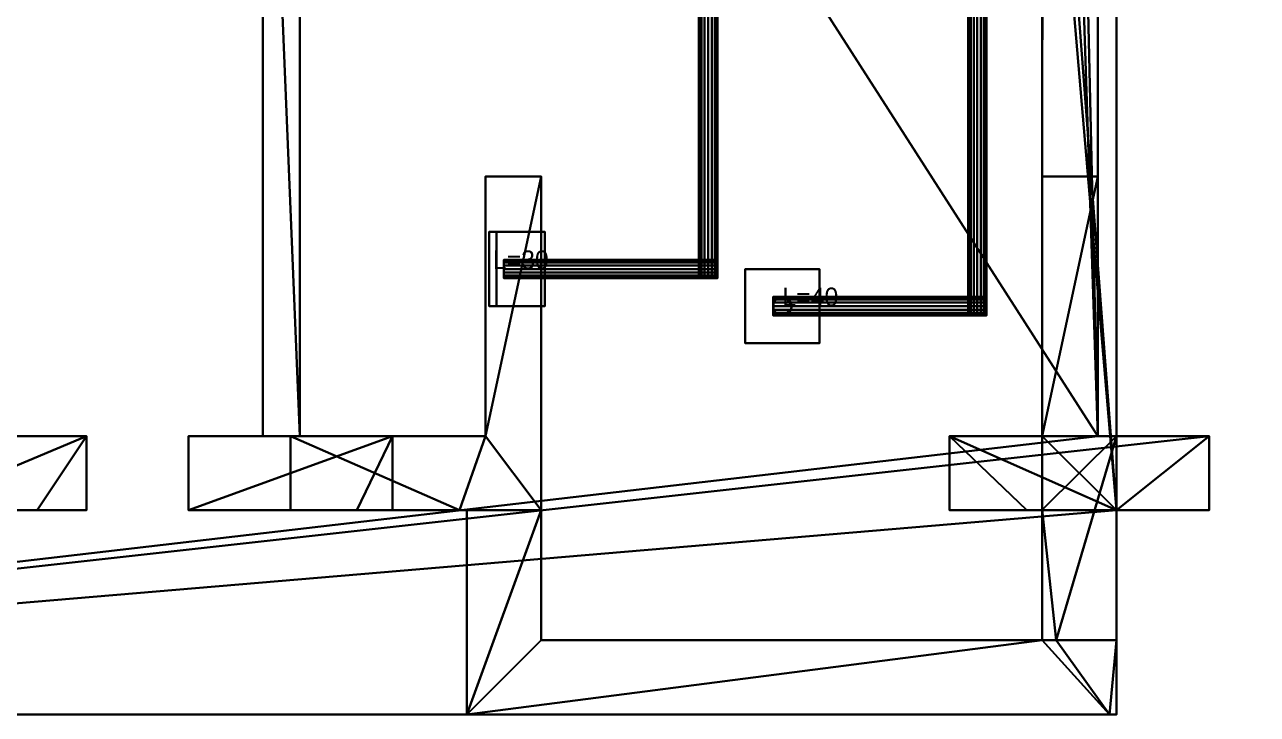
# Model space of a CAD drawing. Header units: millimetres. Extents: x -200 to 21055, y -200 to 16900.
# Drawn here: x 6918 to 13559, y -200 to 3517 of the extents above; entities that cross this region are included whole.
import ezdxf

# ---------------------------------------------------------------- set-up
doc = ezdxf.new("R2010")
doc.units = ezdxf.units.MM
doc.layers.add('АР_3D_перекрытие', color=9, linetype='Continuous')
doc.layers.add('АР_3D_стены', color=8, linetype='Continuous')
doc.layers.add('ОВ_3D_П1_вытяжка', color=30, linetype='Continuous', true_color=0xc2410c)
doc.layers.add('ОВ_3D_П1_приток', color=5, linetype='Continuous', true_color=0x2563eb)

msp = doc.modelspace()

# ---------------------------------------------------------------- texts
at = {"layer": 'ОВ_3D_П1_вытяжка'}
msp.add_text('L=40', height=100, dxfattribs=at).set_placement((11000, 2000, 3215))
at = {"layer": 'ОВ_3D_П1_приток'}
msp.add_text('L=30', height=100, dxfattribs=at).set_placement((9440, 2200, 3180))

# ---------------------------------------------------------------- meshes
at = {"layer": 'АР_3D_перекрытие'}
mesh = msp.add_polyface(dxfattribs=at)
corners = [(9460, 7960, 3650), (9690, 11030, 3650), (12380, 11030, 3650), (12380, 11030, 4050), (9690, 11030, 4050), (9460, 7960, 4050), (9400.2, 6449.6, 3650), (9400.2, 7960, 3650), (9400.2, 7960, 4050), (9400.2, 6449.6, 4050), (150, 7960, 3650), (200.2, 7960, 3650), (200.2, 6449.6, 3650), (200.2, 6449.6, 4050), (200.2, 7960, 4050), (150, 7960, 4050), (1750.2, 13999.6, 3650), (1750.2, 13640, 3650), (150, 13640, 3650), (150, 13640, 4050), (1750.2, 13640, 4050), (1750.2, 13999.6, 4050), (-199.8, 16899.6, 3650), (1000.2, 16899.6, 3650), (1000.2, 13999.6, 3650), (1000.2, 13999.6, 4050), (1000.2, 16899.6, 4050), (-199.8, 16899.6, 4050), (12800.2, 899.6, 3650), (12800.2, -200.4, 3650), (-199.8, -200.4, 3650), (-199.8, -200.4, 4050), (12800.2, -200.4, 4050), (12800.2, 899.6, 4050), (13300.2, 1299.6, 3650), (13300.2, 899.6, 3650), (13300.2, 899.6, 4050), (13300.2, 1299.6, 4050), (19300.2, 899.6, 3650), (19300.2, 1299.6, 3650), (19800.2, 1299.6, 3650), (19800.2, 1299.6, 4050), (19300.2, 1299.6, 4050), (19300.2, 899.6, 4050), (19000.2, 15599.6, 3650), (19000.2, 15699.6, 3650), (20200.2, 15699.6, 3650), (20200.2, 15699.6, 4050), (19000.2, 15699.6, 4050), (19000.2, 15599.6, 4050), (9800.2, 15699.6, 3650), (12800.2, 15699.6, 3650), (12800.2, 15599.6, 3650), (12800.2, 15599.6, 4050), (12800.2, 15699.6, 4050), (9800.2, 15699.6, 4050), (8500.2, 16899.6, 3650), (9800.2, 16899.6, 3650), (9800.2, 16899.6, 4050), (8500.2, 16899.6, 4050), (7750.2, 13640, 3650), (7750.2, 13999.6, 3650), (8500.2, 13999.6, 3650), (8500.2, 13999.6, 4050), (7750.2, 13999.6, 4050), (7750.2, 13640, 4050), (9460, 13640, 3650), (9460, 13640, 4050), (20200.2, 899.6, 3650), (20200.2, 899.6, 4050), (9690, 15330, 3650), (9690, 15330, 4050), (12700.2, 1299.6, 3650), (12700.2, 1299.6, 4050), (19800.2, 8749.6, 3650), (19800.2, 8749.6, 4050), (12700.2, 8749.6, 3650), (12700.2, 8749.6, 4050), (12380, 15330, 3650), (12380, 15330, 4050)]
mesh.append_faces([[corners[k] for k in face] for face in [(0, 1, 2), (3, 4, 5), (6, 7, 0), (5, 8, 9), (10, 11, 12), (13, 14, 15), (16, 17, 18), (19, 20, 21), (22, 23, 24), (25, 26, 27), (28, 29, 30), (31, 32, 33), (34, 35, 28), (33, 36, 37), (38, 39, 40), (41, 42, 43), (44, 45, 46), (47, 48, 49), (50, 51, 52), (53, 54, 55), (56, 57, 50), (55, 58, 59), (60, 61, 62), (63, 64, 65), (1, 0, 66), (67, 5, 4), (6, 0, 2), (3, 5, 9), (24, 16, 18), (19, 21, 25), (34, 28, 30), (31, 33, 37), (68, 38, 40), (41, 43, 69), (62, 56, 50), (55, 59, 63), (66, 60, 62), (63, 65, 67), (70, 1, 66), (67, 4, 71), (22, 24, 18), (19, 25, 27), (72, 34, 30), (31, 37, 73), (68, 40, 74), (75, 41, 69), (70, 66, 62), (63, 67, 71), (22, 18, 10), (15, 19, 27), (46, 68, 74), (75, 69, 47), (70, 62, 50), (55, 63, 71), (22, 10, 12), (13, 15, 27), (46, 74, 76), (77, 75, 47), (70, 50, 52), (53, 55, 71), (30, 22, 12), (13, 27, 31), (44, 46, 76), (77, 47, 49), (70, 52, 44), (49, 53, 71), (30, 12, 6), (9, 13, 31), (78, 70, 44), (49, 71, 79), (72, 30, 6), (9, 31, 73), (78, 44, 76), (77, 49, 79), (72, 6, 2), (3, 9, 73), (78, 76, 72), (73, 77, 79), (72, 2, 78), (79, 3, 73), (23, 24, 25, 26), (24, 16, 21, 25), (16, 17, 20, 21), (17, 18, 19, 20), (18, 10, 15, 19), (10, 11, 14, 15), (11, 12, 13, 14), (12, 6, 9, 13), (6, 7, 8, 9), (7, 0, 5, 8), (0, 66, 67, 5), (66, 60, 65, 67), (60, 61, 64, 65), (61, 62, 63, 64), (62, 56, 59, 63), (56, 57, 58, 59), (57, 50, 55, 58), (50, 51, 54, 55), (51, 52, 53, 54), (52, 44, 49, 53), (44, 45, 48, 49), (45, 46, 47, 48), (46, 68, 69, 47), (68, 38, 43, 69), (38, 39, 42, 43), (39, 40, 41, 42), (40, 74, 75, 41), (74, 76, 77, 75), (76, 72, 73, 77), (72, 34, 37, 73), (34, 35, 36, 37), (35, 28, 33, 36), (28, 29, 32, 33), (29, 30, 31, 32), (30, 22, 27, 31), (22, 23, 26, 27), (2, 78, 79, 3), (78, 70, 71, 79), (70, 1, 4, 71), (1, 2, 3, 4)]])
at = {"layer": 'АР_3D_стены'}
mesh = msp.add_polyface(dxfattribs=at)
corners = [(12400.2, 1299.6, 3650), (12400.2, 5569.6, 3650), (12402.2, 5569.6, 3650), (12402.2, 5569.6, 7550), (12400.2, 5569.6, 7550), (12400.2, 1299.6, 7550), (12317.7, 899.6, 3650), (11900.2, 899.6, 3650), (11900.2, 1299.6, 3650), (11900.2, 1299.6, 7550), (11900.2, 899.6, 7550), (12317.7, 899.6, 7550), (12400.2, 7149.6, 3650), (12700.2, 7149.6, 3650), (12700.2, 6449.6, 3650), (12700.2, 6449.6, 7550), (12700.2, 7149.6, 7550), (12400.2, 7149.6, 7550), (9902.2, 6149.6, 3650), (9902.2, 6449.6, 3650), (12400.2, 6449.6, 3650), (12400.2, 6449.6, 7550), (9902.2, 6449.6, 7550), (9902.2, 6149.6, 7550), (12800.2, 899.6, 3650), (12800.2, 899.6, 7550), (12400.2, 6531.9, 3650), (12400.2, 6531.9, 7550), (12317.7, 6149.6, 3650), (12317.7, 6149.6, 7550), (12800.2, 6449.6, 3650), (12800.2, 6449.6, 7550), (12400.2, 6149.6, 3650), (12400.2, 6149.6, 7550), (12402.2, 6149.1, 3650), (12402.2, 6149.1, 7550), (12800.2, 1299.6, 3650), (12800.2, 1299.6, 7550)]
mesh.append_faces([[corners[k] for k in face] for face in [(0, 1, 2), (3, 4, 5), (6, 7, 8), (9, 10, 11), (12, 13, 14), (15, 16, 17), (18, 19, 20), (21, 22, 23), (24, 6, 8), (9, 11, 25), (26, 12, 14), (15, 17, 27), (28, 18, 20), (21, 23, 29), (20, 26, 14), (15, 27, 21), (28, 20, 14), (15, 21, 29), (28, 14, 30), (31, 15, 29), (32, 28, 30), (31, 29, 33), (24, 8, 0), (5, 9, 25), (34, 32, 30), (31, 33, 35), (24, 0, 2), (3, 5, 25), (34, 30, 24), (25, 31, 35), (24, 2, 34), (35, 3, 25), (1, 2, 3, 4), (2, 34, 35, 3), (34, 32, 33, 35), (32, 32, 33, 33), (32, 28, 29, 33), (28, 18, 23, 29), (18, 19, 22, 23), (19, 20, 21, 22), (20, 26, 27, 21), (26, 12, 17, 27), (12, 13, 16, 17), (13, 14, 15, 16), (14, 30, 31, 15), (30, 36, 37, 31), (36, 36, 37, 37), (36, 24, 25, 37), (24, 6, 11, 25), (6, 7, 10, 11), (7, 8, 9, 10), (8, 36, 37, 9), (36, 0, 5, 37), (0, 1, 4, 5)]])
mesh = msp.add_polyface(dxfattribs=at)
corners = [(5150.2, -200.4), (5150.2, 199.6), (5900.2, 199.6), (5900.2, 199.6, 3650), (5150.2, 199.6, 3650), (5150.2, -200.4, 3650), (6300.2, 199.6), (6300.2, -200.4), (5541.2, -200.4), (5541.2, -200.4, 3650), (6300.2, -200.4, 3650), (6300.2, 199.6, 3650), (6300.2, 899.6), (6003.4, 199.6), (6003.4, 199.6, 3650), (6300.2, 899.6, 3650), (7250.2, 1299.6), (7250.2, 899.6), (6985.3, 899.6), (6985.3, 899.6, 3650), (7250.2, 899.6, 3650), (7250.2, 1299.6, 3650), (6062.4, 6149.6), (6200.2, 6149.6), (6200.2, 1299.6), (6200.2, 1299.6, 3650), (6200.2, 6149.6, 3650), (6062.4, 6149.6, 3650), (7050.2, 6449.6), (7050.2, 6149.6), (6985.3, 6149.6), (6985.3, 6149.6, 3650), (7050.2, 6149.6, 3650), (7050.2, 6449.6, 3650), (5100.2, 6149.6), (5100.2, 6449.6), (5100.2, 6449.6, 3650), (5100.2, 6149.6, 3650), (6880.2, 6149.6), (6880.2, 6149.6, 3650), (5900.2, 6149.6), (5900.2, 6149.6, 3650), (6300.2, 1299.6), (6300.2, 1299.6, 3650), (5900.2, 599.6), (5900.2, 599.6, 3650), (5900.2, 2449.6), (5900.2, 2449.6, 3650), (5900.2, 1299.6), (5900.2, 1299.6, 3650)]
mesh.append_faces([[corners[k] for k in face] for face in [(0, 1, 2), (3, 4, 5), (6, 7, 8), (9, 10, 11), (12, 6, 13), (14, 11, 15), (16, 17, 18), (19, 20, 21), (22, 23, 24), (25, 26, 27), (28, 29, 30), (31, 32, 33), (34, 35, 28), (33, 36, 37), (8, 0, 2), (3, 5, 9), (13, 6, 8), (9, 11, 14), (16, 18, 12), (15, 19, 21), (28, 30, 38), (39, 31, 33), (40, 34, 28), (33, 37, 41), (13, 8, 2), (3, 9, 14), (42, 16, 12), (15, 21, 43), (28, 38, 22), (27, 39, 33), (13, 2, 44), (45, 3, 14), (42, 12, 13), (14, 15, 43), (40, 28, 22), (27, 33, 41), (42, 13, 44), (45, 14, 43), (40, 22, 24), (25, 27, 41), (24, 42, 44), (45, 43, 25), (46, 40, 24), (25, 41, 47), (44, 46, 24), (25, 47, 45), (48, 48, 49, 49), (48, 46, 47, 49), (46, 40, 41, 47), (40, 34, 37, 41), (34, 35, 36, 37), (35, 28, 33, 36), (28, 29, 32, 33), (29, 30, 31, 32), (30, 38, 39, 31), (38, 22, 27, 39), (22, 23, 26, 27), (23, 24, 25, 26), (24, 42, 43, 25), (42, 16, 21, 43), (16, 17, 20, 21), (17, 18, 19, 20), (18, 12, 15, 19), (12, 6, 11, 15), (6, 13, 14, 11), (13, 6, 11, 14), (6, 7, 10, 11), (7, 8, 9, 10), (8, 0, 5, 9), (0, 1, 4, 5), (1, 2, 3, 4), (2, 44, 45, 3), (44, 48, 49, 45)]])
mesh = msp.add_polyface(dxfattribs=at)
corners = [(8400.2, 1299.6, 3650), (8200.2, 1299.6, 3650), (8200.2, 6149.6, 3650), (8200.2, 6149.6, 7550), (8200.2, 1299.6, 7550), (8400.2, 1299.6, 7550), (9002.2, 6449.6, 3650), (9002.2, 6149.6, 3650), (8707.4, 6149.6, 3650), (8707.4, 6149.6, 7550), (9002.2, 6149.6, 7550), (9002.2, 6449.6, 7550), (6750.2, 6149.6, 3650), (6750.2, 6449.6, 3650), (6750.2, 6449.6, 7550), (6750.2, 6149.6, 7550), (8400.2, 6149.6, 3650), (8400.2, 6149.6, 7550)]
mesh.append_faces([[corners[k] for k in face] for face in [(0, 1, 2), (3, 4, 5), (6, 7, 8), (9, 10, 11), (12, 13, 6), (11, 14, 15), (2, 12, 6), (11, 15, 3), (16, 0, 2), (3, 5, 17), (6, 8, 16), (17, 9, 11), (16, 2, 6), (11, 3, 17), (2, 12, 15, 3), (12, 13, 14, 15), (13, 6, 11, 14), (6, 7, 10, 11), (7, 8, 9, 10), (8, 16, 17, 9), (16, 16, 17, 17), (16, 0, 5, 17), (0, 1, 4, 5), (1, 2, 3, 4)]])
mesh = msp.add_polyface(dxfattribs=at)
corners = [(9260.2, 899.6), (8350.2, 899.6), (8350.2, 1299.6), (8350.2, 1299.6, 3650), (8350.2, 899.6, 3650), (9260.2, 899.6, 3650), (9400.2, 1299.6), (9400.2, 2699.6), (9700.2, 2699.6), (9700.2, 2699.6, 3650), (9400.2, 2699.6, 3650), (9400.2, 1299.6, 3650), (9700.2, 899.6), (9700.2, 899.6, 3650), (9700.2, 1299.6), (9700.2, 1299.6, 3650)]
mesh.append_faces([[corners[k] for k in face] for face in [(0, 1, 2), (3, 4, 5), (6, 7, 8), (9, 10, 11), (0, 2, 6), (11, 3, 5), (12, 0, 6), (11, 5, 13), (8, 12, 6), (11, 13, 9), (1, 2, 3, 4), (2, 6, 11, 3), (6, 7, 10, 11), (7, 8, 9, 10), (8, 14, 15, 9), (14, 14, 15, 15), (14, 12, 13, 15), (12, 0, 5, 13), (0, 1, 4, 5)]])
mesh = msp.add_polyface(dxfattribs=at)
corners = [(12400.2, 1299.6), (12400.2, 2699.6), (12700.2, 2699.6), (12700.2, 2699.6, 3650), (12400.2, 2699.6, 3650), (12400.2, 1299.6, 3650), (12700.2, 1299.6), (12700.2, 1299.6, 3650)]
mesh.append_faces([[corners[k] for k in face] for face in [(0, 1, 2), (3, 4, 5), (2, 6, 0), (5, 7, 3), (1, 2, 3, 4), (2, 6, 7, 3), (6, 0, 5, 7), (0, 1, 4, 5)]])
mesh = msp.add_polyface(dxfattribs=at)
corners = [(8900.2, 1299.6, 3650), (8900.2, 899.6, 3650), (8707.4, 899.6, 3650), (8707.4, 899.6, 7550), (8900.2, 899.6, 7550), (8900.2, 1299.6, 7550), (7800.2, 899.6, 3650), (7800.2, 1299.6, 3650), (7800.2, 1299.6, 7550), (7800.2, 899.6, 7550)]
mesh.append_faces([[corners[k] for k in face] for face in [(0, 1, 2), (3, 4, 5), (6, 7, 0), (5, 8, 9), (0, 2, 6), (9, 3, 5), (1, 2, 3, 4), (2, 6, 9, 3), (6, 7, 8, 9), (7, 0, 5, 8), (0, 1, 4, 5)]])
mesh = msp.add_polyface(dxfattribs=at)
corners = [(9300.2, -200.4), (9300.2, 899.6), (9700.2, 899.6), (9700.2, 899.6, 3650), (9300.2, 899.6, 3650), (9300.2, -200.4, 3650), (12800.2, 199.6), (12800.2, -200.4), (12761.8, -200.4), (12761.8, -200.4, 3650), (12800.2, -200.4, 3650), (12800.2, 199.6, 3650), (12800.2, 1299.6), (12475.5, 199.6), (12475.5, 199.6, 3650), (12800.2, 1299.6, 3650), (12400.2, 902.6), (12400.2, 1299.6), (12400.2, 1299.6, 3650), (12400.2, 902.6, 3650), (9700.2, 199.6), (9700.2, 199.6, 3650), (12400.2, 199.6), (12400.2, 199.6, 3650), (9700.2, -200.4), (9700.2, -200.4, 3650)]
mesh.append_faces([[corners[k] for k in face] for face in [(0, 1, 2), (3, 4, 5), (6, 7, 8), (9, 10, 11), (12, 6, 13), (14, 11, 15), (16, 17, 12), (15, 18, 19), (0, 2, 20), (21, 3, 5), (13, 6, 8), (9, 11, 14), (16, 12, 13), (14, 15, 19), (0, 20, 22), (23, 21, 5), (22, 16, 13), (14, 19, 23), (22, 13, 8), (9, 14, 23), (8, 0, 22), (23, 5, 9), (1, 2, 3, 4), (2, 20, 21, 3), (20, 22, 23, 21), (22, 16, 19, 23), (16, 17, 18, 19), (17, 12, 15, 18), (12, 6, 11, 15), (6, 13, 14, 11), (13, 6, 11, 14), (6, 7, 10, 11), (7, 8, 9, 10), (8, 24, 25, 9), (24, 24, 25, 25), (24, 0, 5, 25), (0, 1, 4, 5)]])
mesh = msp.add_polyface(dxfattribs=at)
corners = [(12800.2, 899.6), (12800.2, 1299.6), (13300.2, 1299.6), (13300.2, 1299.6, 3650), (12800.2, 1299.6, 3650), (12800.2, 899.6, 3650), (13300.2, 899.6), (13300.2, 899.6, 3650)]
mesh.append_faces([[corners[k] for k in face] for face in [(0, 1, 2), (3, 4, 5), (2, 6, 0), (5, 7, 3), (1, 2, 3, 4), (2, 6, 7, 3), (6, 0, 5, 7), (0, 1, 4, 5)]])
at = {"layer": 'ОВ_3D_П1_вытяжка'}
mesh = msp.add_polyface(dxfattribs=at)
corners = [(12000, 1950, 3430), (12003.8, 1950, 3449.1), (12003.8, 5350, 3449.1), (12000, 5350, 3430), (12014.6, 1950, 3465.4), (12014.6, 5350, 3465.4), (12030.9, 1950, 3476.2), (12030.9, 5350, 3476.2), (12050, 1950, 3480), (12050, 5350, 3480), (12069.1, 1950, 3476.2), (12069.1, 5350, 3476.2), (12085.4, 1950, 3465.4), (12085.4, 5350, 3465.4), (12096.2, 1950, 3449.1), (12096.2, 5350, 3449.1), (12100, 1950, 3430), (12100, 5350, 3430), (12096.2, 1950, 3410.9), (12096.2, 5350, 3410.9), (12085.4, 1950, 3394.6), (12085.4, 5350, 3394.6), (12069.1, 1950, 3383.8), (12069.1, 5350, 3383.8), (12050, 1950, 3380), (12050, 5350, 3380), (12030.9, 1950, 3383.8), (12030.9, 5350, 3383.8), (12014.6, 1950, 3394.6), (12014.6, 5350, 3394.6), (12003.8, 1950, 3410.9), (12003.8, 5350, 3410.9)]
mesh.append_faces([[corners[k] for k in face] for face in [(0, 1, 2, 3), (1, 4, 5, 2), (4, 6, 7, 5), (6, 8, 9, 7), (8, 10, 11, 9), (10, 12, 13, 11), (12, 14, 15, 13), (14, 16, 17, 15), (16, 18, 19, 17), (18, 20, 21, 19), (20, 22, 23, 21), (22, 24, 25, 23), (24, 26, 27, 25), (26, 28, 29, 27), (28, 30, 31, 29), (30, 0, 3, 31), (30, 28, 26, 24), (3, 2, 5, 7)]])
mesh = msp.add_polyface(dxfattribs=at)
corners = [(10800, 1800, 3335), (10800, 2200, 3335), (11200, 2200, 3335), (11200, 1800, 3335), (10800, 1800, 3355), (11200, 1800, 3355), (11200, 2200, 3355), (10800, 2200, 3355)]
mesh.append_faces([[corners[k] for k in face] for face in [(0, 1, 2, 3), (4, 5, 6, 7), (0, 3, 5, 4), (3, 2, 6, 5), (2, 1, 7, 6), (1, 0, 4, 7)]])
mesh = msp.add_polyface(dxfattribs=at)
corners = [(10950, 2050, 3430), (10950, 2046.2, 3449.1), (12100, 2046.2, 3449.1), (12100, 2050, 3430), (10950, 2035.4, 3465.4), (12100, 2035.4, 3465.4), (10950, 2019.1, 3476.2), (12100, 2019.1, 3476.2), (10950, 2000, 3480), (12100, 2000, 3480), (10950, 1980.9, 3476.2), (12100, 1980.9, 3476.2), (10950, 1964.6, 3465.4), (12100, 1964.6, 3465.4), (10950, 1953.8, 3449.1), (12100, 1953.8, 3449.1), (10950, 1950, 3430), (12100, 1950, 3430), (10950, 1953.8, 3410.9), (12100, 1953.8, 3410.9), (10950, 1964.6, 3394.6), (12100, 1964.6, 3394.6), (10950, 1980.9, 3383.8), (12100, 1980.9, 3383.8), (10950, 2000, 3380), (12100, 2000, 3380), (10950, 2019.1, 3383.8), (12100, 2019.1, 3383.8), (10950, 2035.4, 3394.6), (12100, 2035.4, 3394.6), (10950, 2046.2, 3410.9), (12100, 2046.2, 3410.9)]
mesh.append_faces([[corners[k] for k in face] for face in [(0, 1, 2, 3), (1, 4, 5, 2), (4, 6, 7, 5), (6, 8, 9, 7), (8, 10, 11, 9), (10, 12, 13, 11), (12, 14, 15, 13), (14, 16, 17, 15), (16, 18, 19, 17), (18, 20, 21, 19), (20, 22, 23, 21), (22, 24, 25, 23), (24, 26, 27, 25), (26, 28, 29, 27), (28, 30, 31, 29), (30, 0, 3, 31), (30, 28, 26, 24), (3, 2, 5, 7)]])
mesh = msp.add_polyface(dxfattribs=at)
corners = [(11050, 2000, 3430), (11046.2, 2019.1, 3430), (11046.2, 2019.1, 3355), (11050, 2000, 3355), (11035.4, 2035.4, 3430), (11035.4, 2035.4, 3355), (11019.1, 2046.2, 3430), (11019.1, 2046.2, 3355), (11000, 2050, 3430), (11000, 2050, 3355), (10980.9, 2046.2, 3430), (10980.9, 2046.2, 3355), (10964.6, 2035.4, 3430), (10964.6, 2035.4, 3355), (10953.8, 2019.1, 3430), (10953.8, 2019.1, 3355), (10950, 2000, 3430), (10950, 2000, 3355), (10953.8, 1980.9, 3430), (10953.8, 1980.9, 3355), (10964.6, 1964.6, 3430), (10964.6, 1964.6, 3355), (10980.9, 1953.8, 3430), (10980.9, 1953.8, 3355), (11000, 1950, 3430), (11000, 1950, 3355), (11019.1, 1953.8, 3430), (11019.1, 1953.8, 3355), (11035.4, 1964.6, 3430), (11035.4, 1964.6, 3355), (11046.2, 1980.9, 3430), (11046.2, 1980.9, 3355)]
mesh.append_faces([[corners[k] for k in face] for face in [(0, 1, 2, 3), (1, 4, 5, 2), (4, 6, 7, 5), (6, 8, 9, 7), (8, 10, 11, 9), (10, 12, 13, 11), (12, 14, 15, 13), (14, 16, 17, 15), (16, 18, 19, 17), (18, 20, 21, 19), (20, 22, 23, 21), (22, 24, 25, 23), (24, 26, 27, 25), (26, 28, 29, 27), (28, 30, 31, 29), (30, 0, 3, 31), (30, 28, 26, 24), (3, 2, 5, 7)]])
at = {"layer": 'ОВ_3D_П1_приток'}
mesh = msp.add_polyface(dxfattribs=at)
corners = [(10650, 6800, 3430), (10646.2, 6800, 3449.1), (10646.2, 2150, 3449.1), (10650, 2150, 3430), (10635.4, 6800, 3465.4), (10635.4, 2150, 3465.4), (10619.1, 6800, 3476.2), (10619.1, 2150, 3476.2), (10600, 6800, 3480), (10600, 2150, 3480), (10580.9, 6800, 3476.2), (10580.9, 2150, 3476.2), (10564.6, 6800, 3465.4), (10564.6, 2150, 3465.4), (10553.8, 6800, 3449.1), (10553.8, 2150, 3449.1), (10550, 6800, 3430), (10550, 2150, 3430), (10553.8, 6800, 3410.9), (10553.8, 2150, 3410.9), (10564.6, 6800, 3394.6), (10564.6, 2150, 3394.6), (10580.9, 6800, 3383.8), (10580.9, 2150, 3383.8), (10600, 6800, 3380), (10600, 2150, 3380), (10619.1, 6800, 3383.8), (10619.1, 2150, 3383.8), (10635.4, 6800, 3394.6), (10635.4, 2150, 3394.6), (10646.2, 6800, 3410.9), (10646.2, 2150, 3410.9)]
mesh.append_faces([[corners[k] for k in face] for face in [(0, 1, 2, 3), (1, 4, 5, 2), (4, 6, 7, 5), (6, 8, 9, 7), (8, 10, 11, 9), (10, 12, 13, 11), (12, 14, 15, 13), (14, 16, 17, 15), (16, 18, 19, 17), (18, 20, 21, 19), (20, 22, 23, 21), (22, 24, 25, 23), (24, 26, 27, 25), (26, 28, 29, 27), (28, 30, 31, 29), (30, 0, 3, 31), (30, 28, 26, 24), (3, 2, 5, 7)]])
mesh = msp.add_polyface(dxfattribs=at)
corners = [(9420, 2000, 3300), (9420, 2400, 3300), (9460, 2400, 3300), (9460, 2000, 3300), (9420, 2000, 3500), (9460, 2000, 3500), (9460, 2400, 3500), (9420, 2400, 3500)]
mesh.append_faces([[corners[k] for k in face] for face in [(0, 1, 2, 3), (4, 5, 6, 7), (0, 3, 5, 4), (3, 2, 6, 5), (2, 1, 7, 6), (1, 0, 4, 7)]])
mesh = msp.add_polyface(dxfattribs=at)
corners = [(9460, 2000, 3300), (9460, 2400, 3300), (9720, 2400, 3300), (9720, 2000, 3300), (9460, 2000, 3500), (9720, 2000, 3500), (9720, 2400, 3500), (9460, 2400, 3500)]
mesh.append_faces([[corners[k] for k in face] for face in [(0, 1, 2, 3), (4, 5, 6, 7), (0, 3, 5, 4), (3, 2, 6, 5), (2, 1, 7, 6), (1, 0, 4, 7)]])
mesh = msp.add_polyface(dxfattribs=at)
corners = [(10650, 2150, 3430), (10650, 2153.8, 3449.1), (9500, 2153.8, 3449.1), (9500, 2150, 3430), (10650, 2164.6, 3465.4), (9500, 2164.6, 3465.4), (10650, 2180.9, 3476.2), (9500, 2180.9, 3476.2), (10650, 2200, 3480), (9500, 2200, 3480), (10650, 2219.1, 3476.2), (9500, 2219.1, 3476.2), (10650, 2235.4, 3465.4), (9500, 2235.4, 3465.4), (10650, 2246.2, 3449.1), (9500, 2246.2, 3449.1), (10650, 2250, 3430), (9500, 2250, 3430), (10650, 2246.2, 3410.9), (9500, 2246.2, 3410.9), (10650, 2235.4, 3394.6), (9500, 2235.4, 3394.6), (10650, 2219.1, 3383.8), (9500, 2219.1, 3383.8), (10650, 2200, 3380), (9500, 2200, 3380), (10650, 2180.9, 3383.8), (9500, 2180.9, 3383.8), (10650, 2164.6, 3394.6), (9500, 2164.6, 3394.6), (10650, 2153.8, 3410.9), (9500, 2153.8, 3410.9)]
mesh.append_faces([[corners[k] for k in face] for face in [(0, 1, 2, 3), (1, 4, 5, 2), (4, 6, 7, 5), (6, 8, 9, 7), (8, 10, 11, 9), (10, 12, 13, 11), (12, 14, 15, 13), (14, 16, 17, 15), (16, 18, 19, 17), (18, 20, 21, 19), (20, 22, 23, 21), (22, 24, 25, 23), (24, 26, 27, 25), (26, 28, 29, 27), (28, 30, 31, 29), (30, 0, 3, 31), (30, 28, 26, 24), (3, 2, 5, 7)]])

doc.saveas('drawing.dxf')
